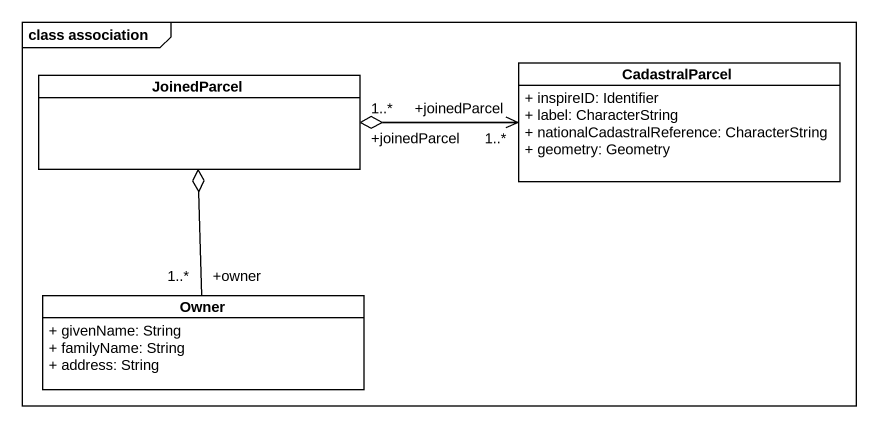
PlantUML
@startuml
mainframe class association
hide circle
hide empty members
skinparam classAttributeIconSize 0
class CadastralParcel {
  + inspireID: Identifier
  + label: CharacterString
  + nationalCadastralReference: CharacterString
  + geometry: Geometry
}
class JoinedParcel #FFFFFF
class Owner {
  + givenName: String
  + familyName: String
  + address: String
}
CadastralParcel -left-o "+joinedParcel\n1..*" JoinedParcel
JoinedParcel -right-> "+joinedParcel\n1..*" CadastralParcel
Owner "+owner\n1..*" -up-o JoinedParcel
@enduml
